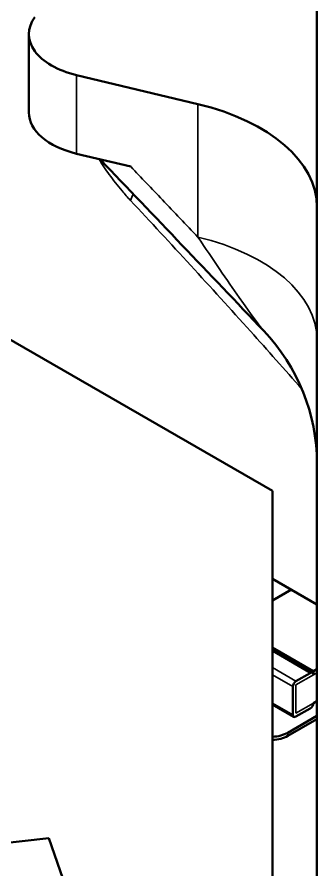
# Model space of a CAD drawing. Header units: inches. Extents: x -24.6 to 49, y -43 to 20.8.
# Drawn here: x -12.523 to -12.156, y 16.133 to 17.18 of the extents above; entities that cross this region are included whole.
import ezdxf

# ---------------------------------------------------------------- set-up
doc = ezdxf.new("R2010")
doc.units = ezdxf.units.IN
doc.header["$MEASUREMENT"] = 0
doc.layers.add('Visible (ANSI)', color=7, linetype='Continuous', lineweight=50)
doc.layers.add('Visible Narrow (ANSI)', color=7, linetype='Continuous', lineweight=35)

msp = doc.modelspace()

# ---------------------------------------------------------------- linework, layer by layer
at = {"layer": 'Visible (ANSI)'}
for p, q in [((-12.15559377011391, 17.42380037729095), (-12.1555937701139, 15.30988010033682)), ((-12.5085458951401, 17.1594728117695), (-12.50854589514009, 17.06303620772292)), ((-13.13526288606859, 17.13303247101049), (-12.21013687763456, 16.59891081744339)), ((-12.45021677063916, 17.10907261364721), (-12.30141658136625, 17.07348759719667)), ((-12.38376801527563, 16.99674503483864), (-12.45021677063916, 17.01263600960063)), ((-12.21013687763456, 16.59891081744339), (-12.21013687763456, 15.29399418940134)), ((-12.1555937701139, 16.45943433682513), (-12.21013687763455, 16.49092481463461)), ((-12.21013687763455, 16.4641075614755), (-12.18691246156933, 16.47751619176758)), ((-12.15994376878111, 16.3773626255336), (-12.21013687763455, 16.40634161439442)), ((-12.16104453323242, 16.37545604572253), (-12.21013687763455, 16.40379950828299)), ((-12.18124048286911, 16.36506695511329), (-12.16370201244369, 16.37519280134178)), ((-12.15994376878111, 16.3773626255336), (-12.1555937701139, 16.37987409982582)), ((-12.15994376878111, 16.37302297835151), (-12.15994376878111, 16.3773626255336)), ((-12.1849987265317, 16.3238403062826), (-12.1849987265317, 16.35855748373937)), ((-12.18389796208038, 16.32140723891158), (-12.21013687763455, 16.33655627548121)), ((-12.18124048286911, 16.32167048329233), (-12.16370201244369, 16.33179632952082)), ((-12.15994376878111, 16.33830580089474), (-12.1555937701139, 16.34081727518695)), ((-12.1555937701139, 16.32249431774801), (-12.1912624613446, 16.30190097786072)), ((-12.1555937701139, 16.31863685358614), (-12.1912624613446, 16.29804351369886)), ((-12.48409469172621, 16.17256365947751), (-12.5767673166462, 16.16192093979887)), ((-12.48409469172621, 16.17256365947751), (-12.46335674411033, 16.11237102391543))]:
    msp.add_line(p, q, dxfattribs=at)
msp.add_arc((-12.39181424255485, 16.63231367105887), 0.2362204724409449, 0, 43.60997971697441, dxfattribs=at)
for centre, major_axis, ratio, start_param, end_param in [((-12.41405770616372, 17.1594728117695), (-0.09448818897637798, -3.606039351636827e-16), 0.5773502691896224, 5.89048622548086, 7.461282552275766), ((-12.39181424255485, 16.94748710189096), (0.2362204724409449, 8.392237036536617e-16), 0.5773502691896226, 0, 1.178097245096163), ((-12.41405770616372, 17.06303620772292), (-0.09448818897637797, -5.070309876240875e-16), 0.5773502691896225, 0, 1.178097245096131), ((3219.500876540795, 2355.475374910524), (-4207.46195577475, 3022.892721026144), 0.7531884748672429, 1.325070996202314, 1.32512783418259), ((-12.1637020124437, 16.37085315415969), (0.002657479211272032, 0.004602891562840681), 0.5773501093351846, 5.49778700534435, 7.068583332139087), ((-12.18124048286911, 16.36072730793119), (0.002657479211272307, 0.004602891562840522), 0.5773501093351846, 0.7853980249600454, 2.356194351754727), ((-12.1637020124437, 16.33613597670292), (-0.002657479211272307, -0.004602891562840522), 0.5773501093351846, 0.7853980249600454, 2.356194351754727), ((-12.18124048286911, 16.32601013047442), (-0.002657479211272032, -0.004602891562840681), 0.5773501093351846, 5.49778700534435, 7.068583332139087), ((-12.2121416043655, 16.31395544970414), (-0.02952743618326772, 1.729259779989478e-15), 0.5773502691896254, 1.63874228970527, 2.356198928365965), ((-12.2121416043655, 16.31009798554227), (-0.02952743618326772, 1.729259779989478e-15), 0.5773502691896254, 1.63874228970527, 2.356198928365965)]:
    msp.add_ellipse(centre, major_axis=major_axis, ratio=ratio, start_param=start_param, end_param=end_param, dxfattribs=at)
at = {"layer": 'Visible Narrow (ANSI)'}
for p, q in [((-12.45021677063916, 17.01263600960063), (-12.45021677063916, 17.10907261364721)), ((-12.30141658136625, 17.07348759719667), (-12.30141658136586, 16.91029216963642)), ((-12.1637020124437, 16.37519280134178), (-12.21013687763455, 16.40200196841387)), ((-12.18124048286911, 16.36506695511329), (-12.21013687763455, 16.38175028717129)), ((-12.1849987265317, 16.35855748373937), (-12.21013687763455, 16.37307099400864)), ((-12.18124048286911, 16.36072730793119), (-12.15994376878111, 16.37302297835151)), ((-12.15994376878111, 16.37302297835151), (-12.1555937701139, 16.37553445264372)), ((-12.18124048286911, 16.32601013047442), (-12.18124048286911, 16.36072730793119)), ((-12.1849987265317, 16.3238403062826), (-12.21013687763455, 16.33835381655187)), ((-12.18124048286911, 16.32601013047442), (-12.15994376878111, 16.33830580089474)), ((-12.1912624613446, 16.29804351369886), (-12.1912624613446, 16.30190097786072))]:
    msp.add_line(p, q, dxfattribs=at)
for centre, major_axis, ratio, start_param, end_param in [((-12.55113061102344, 16.85890555664499), (-0.1726134317972864, -0.1612597741638835), 0.3042467321580917, 2.490466328850442, 2.547065460623681), ((-12.39181424255485, 16.7842916743308), (0.2362204724409449, 9.124372298838639e-16), 0.5773502691896225, 0, 1.178097245094407)]:
    msp.add_ellipse(centre, major_axis=major_axis, ratio=ratio, start_param=start_param, end_param=end_param, dxfattribs=at)
for points, knots in [([(-12.42294868888009, 17.00611498905931), (-12.41884881946116, 16.99960544186768), (-12.41455983631486, 16.99323704014452), (-12.40508770328658, 16.98011547472591), (-12.39985962862774, 16.97341025226613), (-12.39106499930913, 16.96299386514875), (-12.3876108773202, 16.95910288687033), (-12.3840975131054, 16.95534216069161)], [0.2358360516223445, 0.2358360516223445, 0.2358360516223445, 0.2358360516223445, 0.255406299401194, 0.255406299401194, 0.2773626852008402, 0.2773626852008402, 0.2910854263256191, 0.2910854263256191, 0.2910854263256191, 0.2910854263256191]), ([(-12.30141658136568, 16.91029216963654), (-12.31595422525435, 16.92555357238057), (-12.33049178626237, 16.94081503515932), (-12.35794224613945, 16.96963266999963), (-12.37085516213489, 16.98318882965609), (-12.38376801527563, 16.99674503483864)], [0.3712325739324925, 0.3712325739324925, 0.3712325739324925, 0.3712325739324925, 0.4254676915618023, 0.4254676915618023, 0.4736422719516064, 0.4736422719516064, 0.4736422719516064, 0.4736422719516064]), ([(-12.38409751310536, 16.95534216069157), (-12.33472317178565, 16.90249156889262), (-12.28570126646768, 16.84889286301102), (-12.21595987075828, 16.7711274510836), (-12.1949536405878, 16.74750496130353), (-12.1740133628121, 16.72376249616533)], [-0.3856994394609669, -0.3856994394609669, -0.3856994394609669, -0.3856994394609669, -0.1928497197304834, -0.1928497197304834, -0.1093511550462715, -0.1093511550462715, -0.1093511550462715, -0.1093511550462715]), ([(-12.30141658136585, 16.91029216963655), (-12.28292233617712, 16.882674356968), (-12.26544263877719, 16.85692211326266), (-12.23653003621577, 16.81544896506661), (-12.22525408886932, 16.80003751356073), (-12.22083246431358, 16.79534186695236)], [-0.2910946902734957, -0.2910946902734957, -0.2910946902734957, -0.2910946902734957, -0.1635057623509413, -0.1635057623509413, -0.03656332168469389, -0.03656332168469389, -0.03656332168469389, -0.03656332168469389])]:
    msp.add_open_spline(points, degree=3, knots=knots, dxfattribs=at)

doc.saveas('drawing.dxf')
